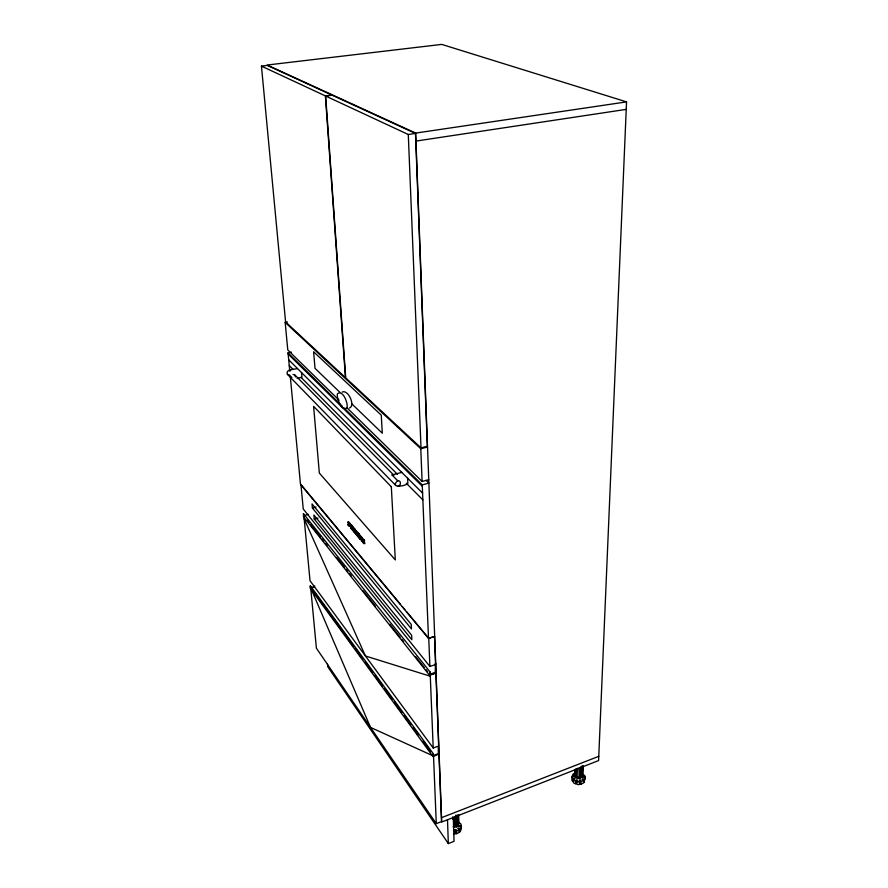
<?xml version="1.0" encoding="UTF-8"?>
<svg xmlns="http://www.w3.org/2000/svg" width="888" height="888" viewBox="0 0 888 888"><rect width="100%" height="100%" fill="white"/><g stroke="black" fill="none" stroke-linecap="round" stroke-linejoin="round"><path stroke-width="1.33" d="M303.918 516.405L303.518 516.883L303.396 513.664L429.981 671.828L430.314 674.147L435.253 672.349L435.486 662.97L435.886 672.738L432.911 674.003M308.18 514.341L303.985 515.739L303.585 513.697M354.112 529.936L354.134 528.205L353.579 531.535L354.634 532.045L353.579 531.535M574.425 780.741L572.627 781.307L572.716 778.665L574.503 778.099L575.035 778.843L573.237 779.409L573.16 782.051L573.959 783.183L575.568 783.738L576.345 782.461M582.695 774.503L582.95 775.701L583.283 766.011M575.48 769.219L575.047 776.279L574.614 769.607M574.447 775.146L574.902 769.619M575.047 776.279L575.269 769.352M575.568 783.738L576.434 779.819L577.5 780.186L576.645 784.104L578.255 784.659L579.797 784.393L579.276 780.352L580.497 780.141L581.018 784.182L583.627 782.905L584.337 779.609L582.617 778.754L582.006 779.409L583.716 780.263M581.418 766.422L581.041 777.511L576.223 777.189L576.479 768.875M576.223 777.189L576.689 768.753M577.766 777.755L578.077 768.042M295.515 376.934L294.716 374.803L293.051 374.47M579.464 777.866L579.786 767.954M581.041 777.511L581.218 766.266M582.95 775.701L582.062 776.6L582.395 766.899M582.262 776.756L582.65 765.667M584.337 779.609L584.237 782.25L585.025 777.4L583.028 777.477L582.872 776.667L584.87 776.589L584.77 779.22M574.736 775.157L575.169 772.915M626.551 101.887L598.59 760.572L441.691 822.044L415.662 133.089L267.166 65.024L441.747 44.4L626.551 101.887L415.662 133.089M350.027 525.23L347.852 521.911L349.395 525.962M349.361 525.396L348.44 524.186L347.885 524.808C352.036 530.347 346.62 519.957 349.35 523.92L349.883 523.265L348.451 521.756L349.517 524.941M364.047 543.167L364.868 543.589L364.08 540.603C359.984 535.409 365.812 546.209 362.537 541.48L363.725 542.268M362.537 541.48L362.482 541.969C366.788 547.718 361.25 537.085 364.036 541.125L364.579 540.459L363.236 538.938L362.892 539.504M357.131 533.566L356.077 530.491L355.144 532.578L353.624 528.349M356.077 530.491L355.4 533.666L356.232 532.289M348.44 524.186L347.885 524.808M363.758 542.857L363.048 541.336M456.121 815.328L456.465 826.784L453.058 826.817M349.85 523.776L348.795 522.599L349.361 523.92M350.205 526.184L349.628 526.184M580.83 776.6L580.186 778.82L576.201 777.999M347.064 407.881C348.251 402.897 342.59 389.088 337.34 393.872C336.674 398.823 341.48 411.61 347.064 407.881L422.111 481.474L428.76 479.675M458.508 830.657L460.173 831.59L461.194 829.159L461.061 825.585L458.963 825.674L459.018 826.562L461.116 826.473M314.796 586.025C311.655 590.875 309.202 582.428 310.201 588.2L432.978 756.532L438.983 754.067L441.536 821.589L436.286 823.642L316.394 648.196L310.7 587.878L315.573 594.56M342.124 392.096C348.029 388.988 355.766 405.716 349.461 408.025M457.353 815.606L457.842 825.951L458.696 824.797L458.397 814.629M459.374 829.614L460.095 828.904L458.43 827.96L457.697 828.682L459.374 829.614L459.44 832.311L456.565 833.71L456.121 832.178L454.811 832.411M581.995 775.457L583.349 774.48M580.841 777.355L582.062 776.6M438.694 754.178L438.483 746.486L438.35 753.657L433.511 755.433L433.322 753.768L310.389 585.825M456.465 826.784L457.653 825.785M575.38 773.015L572.938 774.203L571.916 777.322L574.048 780.319L578.343 781.795L582.783 781.029L585.27 778.399L584.637 775.146M574.314 773.759L575.224 773.315M398.079 486.169C401.709 485.636 400.965 479.076 397.125 481.096C390.165 488.6 405.05 486.258 407.858 483.538L407.603 478.199M327.494 664.024L327.739 666.71L448.329 843.6L454.046 841.313L453.302 817.493M441.525 817.682L598.778 756.321M303.951 516.394L310.023 580.73L433.211 748.007L438.672 746.009L435.908 672.982L429.659 675.446L303.518 516.883M297.447 368.498C294.805 369.575 285.248 368.853 287.379 374.292L395.737 485.447M400.544 604.406L300.943 484.548L303.252 509.013L429.892 666.455L435.586 664.546L434.532 636.474L428.749 638.35L406.715 611.832M290.298 376.579L300.477 484.26L428.504 638.383L434.676 636.374M311.855 587.534L314.186 586.846M359.318 536.108L357.853 535.098L357.953 536.163L359.696 537.429L359.218 538.15L357.398 536.03L357.653 532.323L359.385 534.354L358.896 535.064L357.731 533.666L359.318 536.108L357.82 534.587M361.871 539.449L360.595 535.764L359.451 535.164L361.483 539.948L361.216 537.229L362.26 537.717L362.515 541.292L361.471 540.814L359.951 536.519L360.75 537.262M361.216 537.229L362.26 537.717M359.707 538.727L360.739 539.205L359.707 538.727L359.451 535.164M361.449 539.915L361.727 537.085M361.471 540.814L362.515 541.292M355.433 532.978L354.023 529.37L354.934 533.122L355.899 533.533M356.221 534.643L357.342 535.22L356.221 534.643L355.921 531.601M357.154 532.467L359.385 534.354M357.398 536.03L359.718 538.017M357.953 536.163L359.696 537.429M351.426 528.993L351.659 525.319L351.426 528.993L353.69 530.935L352.358 527.927L351.948 529.115L353.191 531.08M351.737 526.639L353.38 527.872L351.737 526.639L353.302 529.048L351.859 528.06M354.057 529.403L354.945 529.159L355.655 532.445M355.577 530.624L356.898 531.435M349.972 524.075L351.06 524.619L350.827 528.293L349.972 524.075L351.326 528.149M347.941 524.331L349.65 525.574M351.826 527.55L352.236 526.495M351.16 525.463L353.38 527.872M314.252 519.036L411.843 639.715L411.621 635.231L313.886 515.007L314.252 519.036L318.004 518.104M344.3 408.203L422.255 484.904L428.882 483.094L426.074 480.375M312.398 508.003L411.466 628.937L411.244 624.408L312.032 503.94L312.398 508.003L316.106 507.004M397.802 480.819L392.03 474.958L401.764 472.372M287.423 321.956L285.17 322.411L420.779 448.729L427.528 446.986M421.012 447.885L427.328 446.253L415.495 133.444L332.134 95.183L325.663 96.026L345.732 377.877L421.012 447.885L408.291 134.51L325.663 96.026M297.125 378.344L301.964 377.256L301.543 372.583M289.777 371.051L288.056 352.858L291.375 352.136M453.535 831.312L458.252 830.48L461.194 827.594L460.972 824.02L458.807 822.288M455.178 831.246L456.488 831.013L456.032 829.481L454.723 829.714L455.267 833.943L453.624 834.232M579.886 781.751L581.118 781.54M579.187 782.994L580.408 782.783L581.018 784.182M415.973 141.081L626.229 109.379M408.291 134.51L415.495 133.444M325.374 95.893L331.834 95.049L267.31 65.423L261.449 66.123L285.592 321.956L345.465 377.633L325.374 95.893L261.449 66.123M392.03 474.958L393.906 475.247M289.011 370.363L290.665 370.696M433.322 753.768L432.978 756.532M458.585 823.487L458.63 814.607M429.981 671.828L429.659 675.446M288.855 375.08L287.379 374.292M572.549 775.59L574.514 776.001L574.259 776.778L572.294 776.367L571.839 780.175L572.627 781.307M430.291 676.223L365.423 655.966L304.196 518.992M575.657 781.096L576.723 781.462M432.278 755.499L370.518 727.405L310.7 587.878M455.777 825.796L457.331 826.728L457.131 825.03M575.258 776.145L576.423 777.067M339.793 392.241L315.007 368.342L313.619 351.792L381.263 415.151L382.295 433.222L351.781 403.807M339.138 400.244L287.779 349.961L285.17 322.411M288.056 352.858L342.324 406.26M288.167 354.035L422.311 486.291M288.711 359.795L422.588 493.106M289.255 365.534L293.151 369.452M300.954 377.3L397.502 474.392M406.282 483.216L422.866 499.889M295.127 375.202L393.384 474.703M289.444 375.025L291.875 377.5M363.68 539.86L364.546 540.981M351.659 525.319L353.357 527.306M354.134 528.205L354.945 529.159M360.461 536.374L360.595 537.518M352.358 527.927L353.302 529.048M357.853 535.098L358.808 536.241M358.241 533.522L359.407 534.92M402.308 606.526L404.95 609.712M307.415 520.057L309.135 522.211M310.856 524.364L313.431 527.594M310.789 525.03L320.268 536.885M321.956 539.049L323.709 541.203M325.397 543.367L327.106 545.521M336.563 557.387L344.333 567.077M346.009 569.241L347.763 571.395M349.45 573.559L351.16 575.713M363.192 590.809L375.213 605.905M389.821 624.242L400.166 637.162M401.853 639.338L403.607 641.48M415.595 656.587L424.22 667.354M425.907 669.53L427.661 671.672M314.807 592.929L320.501 600.721M322.133 602.952L330.269 614.085M333.522 618.536L340.037 627.45M343.29 631.901L348.984 639.693M355.5 648.606L358.752 653.057M365.257 661.96L368.52 666.422M375.025 675.324L378.277 679.775M384.793 688.688L388.045 693.14M394.55 702.042L397.813 706.504M404.318 715.406L409.202 722.088M413.275 727.649L417.338 733.222M423.032 741.014L427.106 746.586M318.792 599.023L324.531 606.815M328.56 612.387L334.288 620.179M338.317 625.751L344.045 633.544M348.085 639.127L353.813 646.908M357.842 652.491L362.759 659.162M367.61 665.856L372.527 672.527M377.367 679.22L382.284 685.891M386.313 691.475L392.052 699.267M396.081 704.85L401.809 712.631M405.838 718.214L410.756 724.885M415.595 731.579L418.082 734.909M425.363 744.943L430.28 751.614M572.716 778.665L573.237 779.409M364.025 541.103L363.558 540.293M364.18 542.135L363.125 540.226M361.305 538.783L361.982 540.67M359.951 536.519L360.228 539.349M356.843 535.364L356.388 531.579M350.471 523.931L350.627 525.652M359.962 535.02L360.106 536.763M350.66 526.418L350.827 528.293M358.364 534.953L358.452 536.019M362.004 541.436L361.76 537.862M352.758 528.615L352.791 529.181M461.05 826.928L461.138 828.271M359.185 537.573L359.218 538.15M428.749 638.35L429.892 666.455M430.236 674.902L433.211 748.007M433.533 756.077L436.286 823.642M420.779 448.729L422.111 481.474M422.255 484.904L428.504 638.383M354.134 532.178L354.023 529.37M352.858 527.439L352.88 528.016M447.508 819.768L448.329 843.6M452.702 816.86L452.78 819.402M358.874 534.498L358.896 535.064M455.933 815.162L456.277 826.617M456.488 831.013L456.565 833.71M454.49 816.76L454.778 827.172M458.097 814.607L458.352 823.509M457.542 815.772L457.842 825.951M460.095 828.904L460.173 831.59M391.319 486.779L313.608 406.349L319.336 473.06L395.304 559.928L391.319 486.779"/></g></svg>
